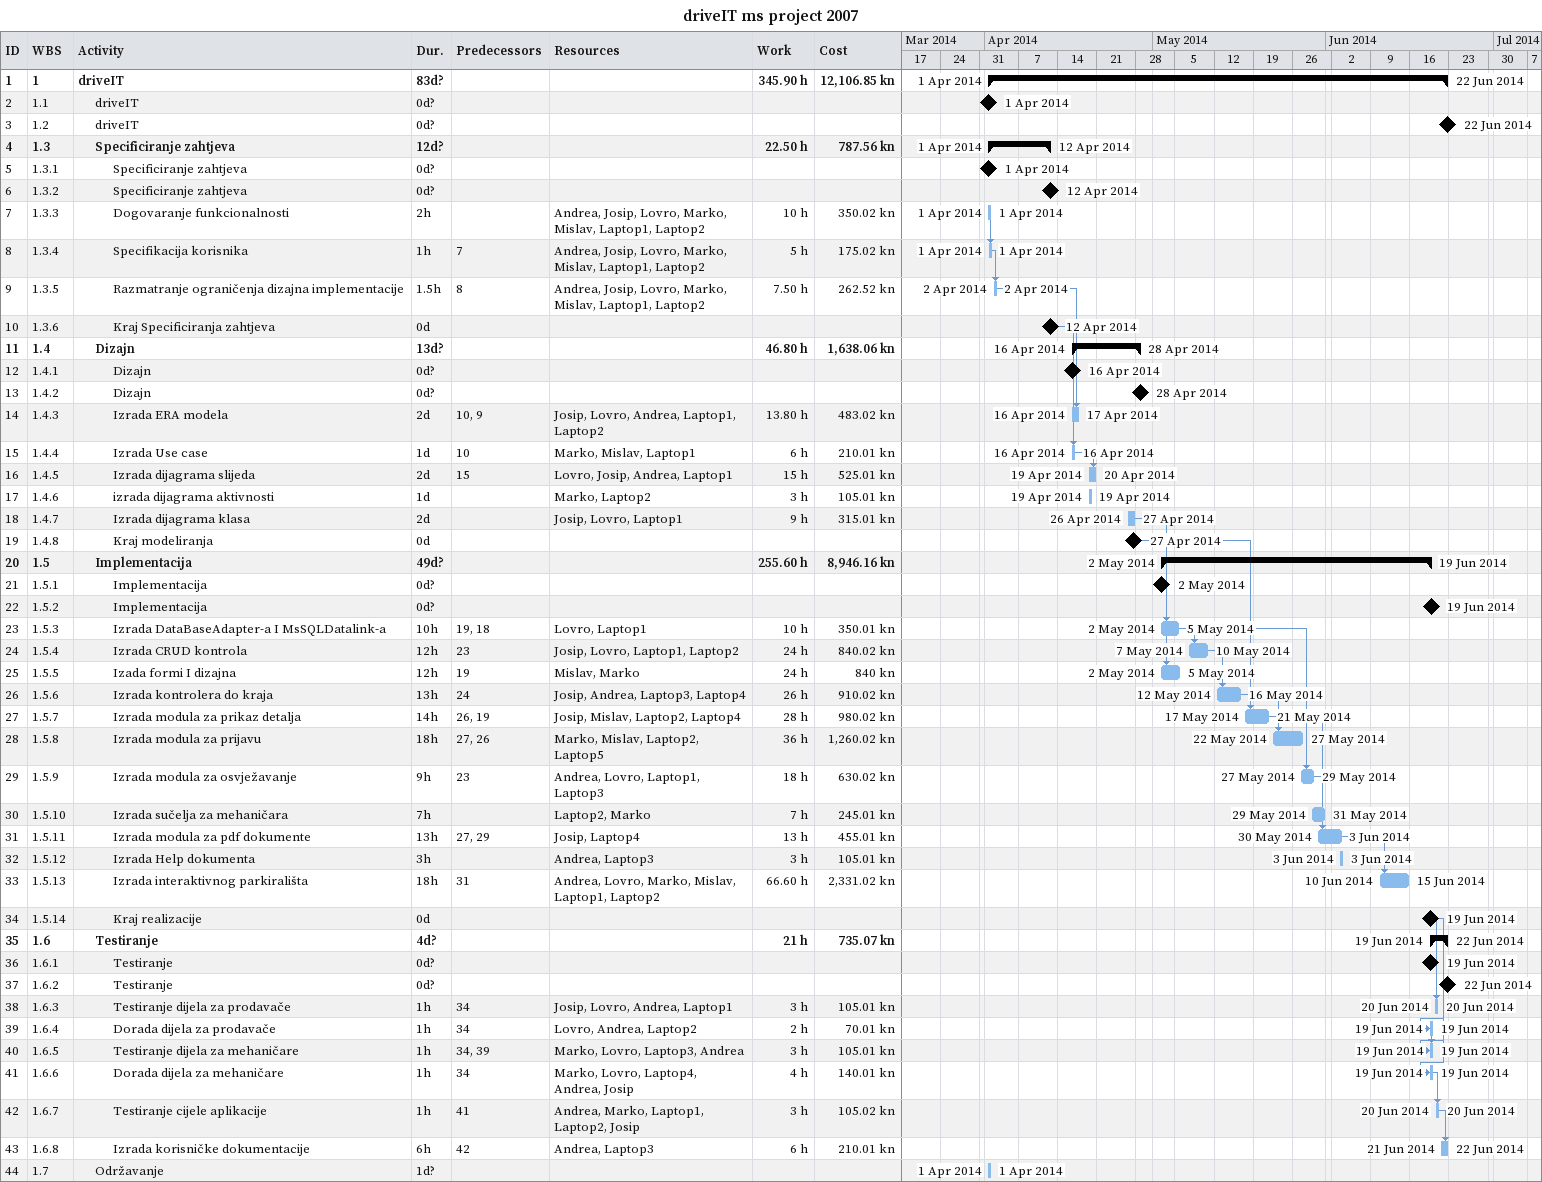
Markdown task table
driveIT ms project 2007

| ID | WBS | Task | Duration | Start | Finish | Predecessors | Resources | Work (h) | Cost (kn) |
|---|---|---|---|---|---|---|---|---|---|
| 1 | 1 | **driveIT** | 83d? | 2014-04-01 | 2014-06-22 |  |  | 345.90 | 12106.85 |
| 2 | 1.1 | driveIT | 0d? | 2014-04-01 | 2014-04-01 |  |  |  |  |
| 3 | 1.2 | driveIT | 0d? | 2014-06-22 | 2014-06-22 |  |  |  |  |
| 4 | 1.3 | **Specificiranje zahtjeva** | 12d? | 2014-04-01 | 2014-04-12 |  |  | 22.50 | 787.56 |
| 5 | 1.3.1 | Specificiranje zahtjeva | 0d? | 2014-04-01 | 2014-04-01 |  |  |  |  |
| 6 | 1.3.2 | Specificiranje zahtjeva | 0d? | 2014-04-12 | 2014-04-12 |  |  |  |  |
| 7 | 1.3.3 | Dogovaranje funkcionalnosti | 2h | 2014-04-01 | 2014-04-01 |  | Andrea, Josip, Lovro, Marko, Mislav, Laptop1, Laptop2 | 10 | 350.02 |
| 8 | 1.3.4 | Specifikacija korisnika | 1h | 2014-04-01 | 2014-04-01 | 7 | Andrea, Josip, Lovro, Marko, Mislav, Laptop1, Laptop2 | 5 | 175.02 |
| 9 | 1.3.5 | Razmatranje ograničenja dizajna implementacije | 1.5h | 2014-04-02 | 2014-04-02 | 8 | Andrea, Josip, Lovro, Marko, Mislav, Laptop1, Laptop2 | 7.50 | 262.52 |
| 10 | 1.3.6 | Kraj Specificiranja zahtjeva | 0d | 2014-04-12 | 2014-04-12 |  |  |  |  |
| 11 | 1.4 | **Dizajn** | 13d? | 2014-04-16 | 2014-04-28 |  |  | 46.80 | 1638.06 |
| 12 | 1.4.1 | Dizajn | 0d? | 2014-04-16 | 2014-04-16 |  |  |  |  |
| 13 | 1.4.2 | Dizajn | 0d? | 2014-04-28 | 2014-04-28 |  |  |  |  |
| 14 | 1.4.3 | Izrada ERA modela | 2d | 2014-04-16 | 2014-04-17 | 10, 9 | Josip, Lovro, Andrea, Laptop1, Laptop2 | 13.80 | 483.02 |
| 15 | 1.4.4 | Izrada Use case | 1d | 2014-04-16 | 2014-04-16 | 10 | Marko, Mislav, Laptop1 | 6 | 210.01 |
| 16 | 1.4.5 | Izrada dijagrama slijeda | 2d | 2014-04-19 | 2014-04-20 | 15 | Lovro, Josip, Andrea, Laptop1 | 15 | 525.01 |
| 17 | 1.4.6 | izrada dijagrama aktivnosti | 1d | 2014-04-19 | 2014-04-19 |  | Marko, Laptop2 | 3 | 105.01 |
| 18 | 1.4.7 | Izrada dijagrama klasa | 2d | 2014-04-26 | 2014-04-27 |  | Josip, Lovro, Laptop1 | 9 | 315.01 |
| 19 | 1.4.8 | Kraj modeliranja | 0d | 2014-04-27 | 2014-04-27 |  |  |  |  |
| 20 | 1.5 | **Implementacija** | 49d? | 2014-05-02 | 2014-06-19 |  |  | 255.60 | 8946.16 |
| 21 | 1.5.1 | Implementacija | 0d? | 2014-05-02 | 2014-05-02 |  |  |  |  |
| 22 | 1.5.2 | Implementacija | 0d? | 2014-06-19 | 2014-06-19 |  |  |  |  |
| 23 | 1.5.3 | Izrada DataBaseAdapter-a I MsSQLDatalink-a | 10h | 2014-05-02 | 2014-05-05 | 19, 18 | Lovro, Laptop1 | 10 | 350.01 |
| 24 | 1.5.4 | Izrada CRUD kontrola | 12h | 2014-05-07 | 2014-05-10 | 23 | Josip, Lovro, Laptop1, Laptop2 | 24 | 840.02 |
| 25 | 1.5.5 | Izada formi I dizajna | 12h | 2014-05-02 | 2014-05-05 | 19 | Mislav, Marko | 24 | 840 |
| 26 | 1.5.6 | Izrada kontrolera do kraja | 13h | 2014-05-12 | 2014-05-16 | 24 | Josip, Andrea, Laptop3, Laptop4 | 26 | 910.02 |
| 27 | 1.5.7 | Izrada modula za prikaz detalja | 14h | 2014-05-17 | 2014-05-21 | 26, 19 | Josip, Mislav, Laptop2, Laptop4 | 28 | 980.02 |
| 28 | 1.5.8 | Izrada modula za prijavu | 18h | 2014-05-22 | 2014-05-27 | 27, 26 | Marko, Mislav, Laptop2, Laptop5 | 36 | 1260.02 |
| 29 | 1.5.9 | Izrada modula za osvježavanje | 9h | 2014-05-27 | 2014-05-29 | 23 | Andrea, Lovro, Laptop1, Laptop3 | 18 | 630.02 |
| 30 | 1.5.10 | Izrada sučelja za mehaničara | 7h | 2014-05-29 | 2014-05-31 |  | Laptop2, Marko | 7 | 245.01 |
| 31 | 1.5.11 | Izrada modula za pdf dokumente | 13h | 2014-05-30 | 2014-06-03 | 27, 29 | Josip, Laptop4 | 13 | 455.01 |
| 32 | 1.5.12 | Izrada Help dokumenta | 3h | 2014-06-03 | 2014-06-03 |  | Andrea, Laptop3 | 3 | 105.01 |
| 33 | 1.5.13 | Izrada interaktivnog parkirališta | 18h | 2014-06-10 | 2014-06-15 | 31 | Andrea, Lovro, Marko, Mislav, Laptop1, Laptop2 | 66.60 | 2331.02 |
| 34 | 1.5.14 | Kraj realizacije | 0d | 2014-06-19 | 2014-06-19 |  |  |  |  |
| 35 | 1.6 | **Testiranje** | 4d? | 2014-06-19 | 2014-06-22 |  |  | 21 | 735.07 |
| 36 | 1.6.1 | Testiranje | 0d? | 2014-06-19 | 2014-06-19 |  |  |  |  |
| 37 | 1.6.2 | Testiranje | 0d? | 2014-06-22 | 2014-06-22 |  |  |  |  |
| 38 | 1.6.3 | Testiranje dijela za prodavače | 1h | 2014-06-20 | 2014-06-20 | 34 | Josip, Lovro, Andrea, Laptop1 | 3 | 105.01 |
| 39 | 1.6.4 | Dorada dijela za prodavače | 1h | 2014-06-19 | 2014-06-19 | 34 | Lovro, Andrea, Laptop2 | 2 | 70.01 |
| 40 | 1.6.5 | Testiranje dijela za mehaničare | 1h | 2014-06-19 | 2014-06-19 | 34, 39 | Marko, Lovro, Laptop3, Andrea | 3 | 105.01 |
| 41 | 1.6.6 | Dorada dijela za mehaničare | 1h | 2014-06-19 | 2014-06-19 | 34 | Marko, Lovro, Laptop4, Andrea, Josip | 4 | 140.01 |
| 42 | 1.6.7 | Testiranje cijele aplikacije | 1h | 2014-06-20 | 2014-06-20 | 41 | Andrea, Marko, Laptop1, Laptop2, Josip | 3 | 105.02 |
| 43 | 1.6.8 | Izrada korisničke dokumentacije | 6h | 2014-06-21 | 2014-06-22 | 42 | Andrea, Laptop3 | 6 | 210.01 |
| 44 | 1.7 | Održavanje | 1d? | 2014-04-01 | 2014-04-01 |  |  |  |  |
